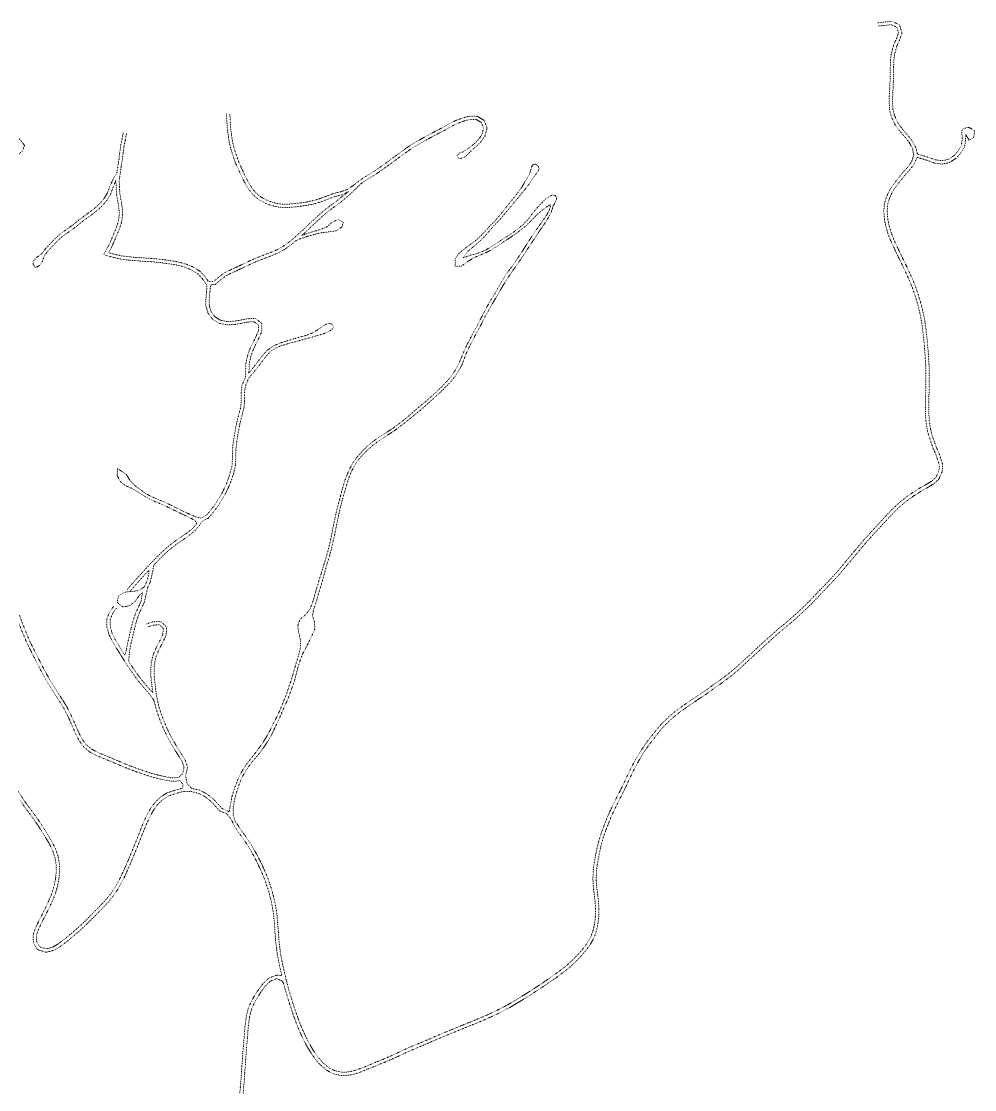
# Model space of a CAD drawing. Extents: x 682410 to 689460, y 7661803 to 7669124.
# Drawn here: x 688603 to 689460, y 7668055 to 7669015 of the extents above; entities that cross this region are included whole.
import ezdxf

# ---------------------------------------------------------------- set-up
doc = ezdxf.new("R2010")
doc.units = 0
doc.header["$MEASUREMENT"] = 0
doc.linetypes.add('DOT', pattern=[0.25, 0, -0.25])
doc.layers.add('02 TOE_Line', color=1, linetype='DOT', lineweight=20)

msp = doc.modelspace()

# ---------------------------------------------------------------- linework, layer by layer
at = {"layer": '02 TOE_Line'}
for points in [[(688802.17, 7668051.65, 4233.29), (688802.77, 7668057.75, 4232.51), (688803.3, 7668063.89, 4231.9), (688803.62, 7668069.94, 4231.24), (688804.11, 7668076.08, 4230.72), (688804.53, 7668082.64, 4230.1), (688805.01, 7668088.91, 4229.32), (688805.53, 7668094.95, 4228.51), (688806.1, 7668101.66, 4227.73), (688806.53, 7668107.68, 4227.09), (688807.1, 7668113.89, 4226.32), (688807.99, 7668120.33, 4225.49), (688809.6, 7668126.94, 4224.46), (688811.94, 7668132.44, 4223.69), (688814.92, 7668137.83, 4223.15), (688818.25, 7668142.94, 4222.67), (688822.22, 7668148.33, 4222.26), (688826.84, 7668152.75, 4221.98), (688832.47, 7668154.9, 4221.69), (688837.32, 7668152.82, 4221.41), (688838.56, 7668150.79, 4221.29), (688840.43, 7668143.92, 4221.14), (688842.17, 7668138.09, 4220.97), (688844.12, 7668131.85, 4220.83), (688846.23, 7668125.42, 4220.67), (688848.52, 7668118.95, 4220.46), (688850.94, 7668112.52, 4220.22), (688853.62, 7668106.16, 4220.01), (688856.55, 7668099.92, 4219.8), (688859.75, 7668093.78, 4219.6), (688863.33, 7668087.94, 4219.45), (688867.17, 7668082.48, 4219.27), (688871.41, 7668077.54, 4219.11), (688877.22, 7668072.56, 4218.94), (688883.61, 7668069.28, 4218.9), (688890.11, 7668067.86, 4218.85), (688897.46, 7668068.01, 4218.63), (688904.25, 7668069.66, 4218.28), (688910.84, 7668072.15, 4217.58), (688916.67, 7668074.41, 4217.03), (688922.97, 7668077.09, 4216.37), (688929.71, 7668079.88, 4215.85), (688935.35, 7668082.25, 4215.33), (688941.07, 7668084.85, 4214.8), (688946.74, 7668087.47, 4214.38), (688952.35, 7668090.09, 4214.17), (688957.93, 7668092.43, 4213.71), (688963.55, 7668094.74, 4213.28), (688970.45, 7668097.68, 4212.82), (688975.94, 7668100.13, 4212.36), (688982.81, 7668103.03, 4211.84), (688989.78, 7668105.81, 4211.22), (688995.32, 7668108.15, 4210.68), (689000.94, 7668110.41, 4210.16), (689006.6, 7668112.71, 4209.81), (689012.23, 7668115, 4209.26), (689018.09, 7668117.44, 4208.62), (689024.06, 7668120.04, 4207.86), (689030.14, 7668122.88, 4207.19), (689036.2, 7668125.96, 4206.51), (689041.81, 7668128.86, 4205.91), (689048.1, 7668132.61, 4205.27), (689054.53, 7668136.51, 4204.56), (689059.91, 7668139.9, 4203.95), (689065.37, 7668143.4, 4203.42), (689070.91, 7668146.98, 4203.02), (689076.23, 7668150.66, 4202.74), (689081.53, 7668154.31, 4202.48), (689086.63, 7668157.98, 4202.19), (689091.72, 7668161.81, 4201.93), (689096.59, 7668165.75, 4201.66), (689101.11, 7668170.05, 4201.38), (689105.42, 7668174.45, 4201.08), (689109.43, 7668179.07, 4200.89), (689113.98, 7668185.04, 4200.68), (689117.59, 7668191.48, 4200.2), (689119.75, 7668197.4, 4199.87), (689121.17, 7668203.89, 4199.67), (689121.94, 7668210.58, 4199.36), (689122.2, 7668217.37, 4199.02), (689121.74, 7668223.95, 4198.8), (689121.05, 7668229.97, 4198.67), (689120.19, 7668236.64, 4198.33), (689119.77, 7668243.15, 4198.05), (689119.82, 7668249.83, 4197.85), (689120.49, 7668256.59, 4197.46), (689121.79, 7668263.49, 4197.05), (689123.2, 7668270.69, 4196.38), (689124.54, 7668276.52, 4195.82), (689126.27, 7668282.31, 4195.26), (689128.31, 7668288.11, 4194.77), (689130.6, 7668294.05, 4194.27), (689132.88, 7668299.95, 4193.7), (689135.6, 7668305.71, 4193.05), (689138.4, 7668311.55, 4192.34), (689141.2, 7668317.23, 4191.69), (689144.01, 7668322.68, 4191.11), (689147.29, 7668329.38, 4190.23), (689150.37, 7668336.07, 4189.34), (689153.01, 7668341.5, 4188.55), (689155.89, 7668347.14, 4187.82), (689158.94, 7668352.54, 4187.03), (689162.73, 7668358.81, 4186.29), (689166.92, 7668364.77, 4185.5), (689170.63, 7668369.54, 4184.68), (689175.12, 7668375.35, 4183.86), (689179.8, 7668380.98, 4183.17), (689185.07, 7668386.24, 4182.27), (689189.67, 7668390.4, 4181.72), (689194.58, 7668394.29, 4181.21), (689199.76, 7668398, 4180.65), (689205.01, 7668401.6, 4180.11), (689210.32, 7668405.2, 4179.41), (689215.78, 7668408.79, 4178.65), (689221.26, 7668412.58, 4177.87), (689226.36, 7668416.39, 4177.2), (689231.58, 7668419.99, 4176.55), (689236.67, 7668423.75, 4175.82), (689241.71, 7668427.62, 4175.21), (689246.63, 7668431.7, 4174.53), (689251.43, 7668436.08, 4173.9), (689256.24, 7668440.54, 4173.27), (689261.04, 7668444.92, 4172.64), (689265.81, 7668449.38, 4172.19), (689270.49, 7668453.73, 4171.81), (689275.28, 7668457.92, 4171.4), (689279.97, 7668462.19, 4170.97), (689284.58, 7668466.31, 4170.59), (689289.3, 7668470.2, 4170.25), (689294.02, 7668474.14, 4169.71), (689298.68, 7668478.15, 4169.14), (689303.41, 7668482.49, 4168.49), (689308.28, 7668487.05, 4167.91), (689313.18, 7668491.81, 4167.23), (689317.91, 7668496.79, 4166.53), (689322.77, 7668501.95, 4165.85), (689327.68, 7668506.97, 4164.99), (689332.32, 7668511.9, 4164.4), (689337.11, 7668516.98, 4163.64), (689341.73, 7668522.34, 4162.58), (689346.06, 7668527.58, 4161.55), (689349.91, 7668532.25, 4160.66), (689354.12, 7668537.19, 4159.83), (689358.25, 7668542.13, 4158.87), (689362.38, 7668547.07, 4157.96), (689366.51, 7668551.6, 4157.04), (689371.53, 7668557.07, 4155.94), (689376.51, 7668562.49, 4154.67), (689381.58, 7668567.98, 4153.29), (689386.65, 7668573.41, 4152), (689390.92, 7668577.59, 4150.92), (689396.37, 7668582.27, 4149.53), (689401.31, 7668586.19, 4148.46), (689406.37, 7668589.63, 4147.54), (689411.43, 7668592.91, 4146.55), (689416.73, 7668595.88, 4145.5), (689422.9, 7668599.48, 4144.45), (689427.75, 7668603.96, 4143.47), (689430.76, 7668610.56, 4142.21), (689431.22, 7668617.1, 4141.5), (689429.43, 7668622.53, 4140.79), (689427.8, 7668627.48, 4140.08), (689425.54, 7668632.47, 4139.37), (689423.78, 7668637.27, 4138.66), (689421.75, 7668643.34, 4137.95), (689420.3, 7668648.54, 4137.24), (689419.22, 7668655.72, 4136.67), (689418.78, 7668662.84, 4136.25), (689418.87, 7668667.42, 4135.95), (689418.84, 7668673.46, 4135.73), (689418.9, 7668679.52, 4135.61), (689418.94, 7668685.61, 4135.44), (689418.99, 7668692.33, 4135.18), (689419.08, 7668699.28, 4134.83), (689418.95, 7668706.35, 4134.49), (689418.5, 7668713.62, 4133.92), (689418.09, 7668719.64, 4133.41), (689417.55, 7668725.74, 4132.76), (689416.95, 7668732.01, 4132.15), (689416.2, 7668738.42, 4131.53), (689415.32, 7668745.07, 4130.79), (689414.08, 7668751.82, 4130), (689412.54, 7668758.5, 4129.38), (689410.72, 7668765.04, 4128.87), (689408.75, 7668771.4, 4128.41), (689406.59, 7668777.58, 4127.9), (689404.09, 7668783.61, 4127.62), (689401.47, 7668789.49, 4127.14), (689398.85, 7668795.17, 4126.55), (689396.02, 7668800.85, 4126.08), (689393.33, 7668806.42, 4125.68), (689390.65, 7668811.99, 4125.22), (689387.52, 7668818.77, 4124.87), (689384.88, 7668825.47, 4124.44), (689382.88, 7668832.35, 4124.13), (689381.82, 7668838.1, 4123.87), (689381.33, 7668844.26, 4123.56), (689381.61, 7668850.48, 4123.52), (689383.24, 7668856.07, 4123.87), (689386.05, 7668862.27, 4124.22), (689389.5, 7668867.41, 4124.39), (689393.18, 7668872.09, 4124.56), (689397.23, 7668877.18, 4124.44), (689401.82, 7668882.26, 4124.19), (689406.01, 7668887.87, 4123.75), (689408.03, 7668893.24, 4123.21), (689417.52, 7668890.44, 4122.2), (689423.52, 7668888.16, 4121.41), (689430.58, 7668887.16, 4120.22), (689437.21, 7668888.52, 4118.82), (689443.41, 7668892.5, 4117.38), (689447.63, 7668897.25, 4116.37), (689450.99, 7668902.96, 4115.44), (689451.8, 7668909.96, 4114.68), (689451.93, 7668913.66, 4114.4), (689454.9, 7668908.74, 4114.6), (689459.11, 7668911, 4114.11), (689459.94, 7668917.01, 4113.89), (689454.67, 7668920.3, 4114.13), (689450.46, 7668919.28, 4114.4), (689448.35, 7668917.21, 4114.4), (689448.79, 7668910.05, 4114.68), (689448.08, 7668903.94, 4115.44), (689445.19, 7668899.02, 4116.37), (689441.44, 7668894.8, 4117.38), (689436.06, 7668891.34, 4118.82), (689430.49, 7668890.21, 4120.22), (689424.27, 7668891.08, 4121.41), (689418.47, 7668893.29, 4122.2), (689408.6, 7668896.08, 4123.21), (689406.96, 7668902.21, 4123.25), (689403.32, 7668908.79, 4123.35), (689399.16, 7668913.9, 4123.51), (689394.69, 7668919.03, 4123.64), (689390.65, 7668924.69, 4123.87), (689387.86, 7668930.87, 4124.48), (689386.39, 7668936.91, 4125.59), (689386.09, 7668943.19, 4126.85), (689386.24, 7668949.22, 4127.85), (689386.63, 7668955.69, 4128.79), (689386.87, 7668961.77, 4129.51), (689386.93, 7668967.84, 4130.3), (689387.1, 7668974.39, 4131.02), (689387.38, 7668981.05, 4131.76), (689388.22, 7668986.95, 4132.45), (689389.88, 7668992.91, 4132.92), (689392.27, 7668998.4, 4133.39), (689394.61, 7669004.95, 4133.57), (689392.46, 7669012.29, 4133.51), (689385.59, 7669015.48, 4133.67), (689378.97, 7669014.9, 4134.45), (689372.96, 7669014.26, 4135.31)], [(688714.92, 7668473.58, 4218.3), (688720.91, 7668475.72, 4218.09), (688728.12, 7668475.99, 4217.72), (688733.57, 7668471, 4217.08), (688732.9, 7668463.47, 4216.75), (688730.03, 7668457.38, 4216.75), (688726.83, 7668451.14, 4216.59), (688724.17, 7668445.04, 4216.27), (688722.56, 7668438.51, 4215.81), (688722.08, 7668431.56, 4215.24), (688722.41, 7668425.5, 4214.74), (688723.11, 7668419.15, 4214.06), (688723.9, 7668412.51, 4213.39), (688724.98, 7668405.68, 4212.67), (688726.76, 7668398.54, 4211.9), (688728.74, 7668392.5, 4211.24), (688731.16, 7668386.13, 4210.61), (688733.83, 7668379.75, 4210.12), (688736.82, 7668373.61, 4209.7), (688740.08, 7668367.65, 4209.3), (688743.4, 7668362.04, 4208.99), (688746.62, 7668356.92, 4208.8), (688750, 7668351.61, 4208.64), (688752.22, 7668344.97, 4208.51), (688750.58, 7668337.63, 4208.29), (688751.64, 7668330.56, 4208.06), (688755.65, 7668326.07, 4208.24), (688762.89, 7668324.41, 4208.47), (688769.28, 7668321.24, 4208.76), (688774.75, 7668316.98, 4208.93), (688779.12, 7668312.38, 4209.18), (688783.15, 7668307.93, 4209.49), (688789.86, 7668304.8, 4209.92), (688790.79, 7668311.96, 4209.63), (688792.25, 7668318.68, 4209.29), (688794.36, 7668325.76, 4208.76), (688796.48, 7668331.49, 4208.34), (688798.94, 7668337.21, 4207.92), (688801.92, 7668342.69, 4207.38), (688805.4, 7668347.8, 4206.93), (688809.18, 7668352.76, 4206.3), (688813.16, 7668357.72, 4205.58), (688817, 7668362.83, 4204.93), (688820.67, 7668368.16, 4204.06), (688823.9, 7668373.47, 4203.29), (688826.91, 7668378.98, 4202.33), (688829.68, 7668384.81, 4201.21), (688832.6, 7668390.46, 4200.46), (688835.2, 7668395.87, 4199.67), (688838, 7668402.74, 4198.73), (688840.39, 7668408.63, 4197.83), (688842.51, 7668414.63, 4196.98), (688844.84, 7668421.48, 4196.08), (688846.92, 7668428.02, 4195.49), (688848.75, 7668434.26, 4195.05), (688850.46, 7668440.27, 4194.39), (688852.24, 7668446.03, 4193.63), (688853.65, 7668452.47, 4193.2), (688853.75, 7668459.47, 4192.98), (688852.23, 7668465.66, 4192.71), (688851.31, 7668472.09, 4192.57), (688853.42, 7668478.04, 4192.51), (688858.28, 7668481.97, 4192.43), (688862.24, 7668486.92, 4192.19), (688864.5, 7668492.74, 4192.14), (688866.32, 7668498.72, 4191.98), (688868.14, 7668505.32, 4191.73), (688870.13, 7668511.99, 4191.38), (688872.33, 7668518.82, 4190.78), (688874.08, 7668524.62, 4190.28), (688875.96, 7668530.64, 4189.57), (688877.79, 7668536.98, 4189), (688879.5, 7668543.37, 4188.65), (688881.02, 7668550.05, 4188.69), (688882.44, 7668556.88, 4189.05), (688883.63, 7668563.28, 4189.35), (688884.82, 7668569.25, 4189.55), (688886.5, 7668576.39, 4189.5), (688888.35, 7668583.36, 4189.44), (688889.9, 7668589.33, 4189.31), (688891.56, 7668595.52, 4189.05), (688893.37, 7668601.77, 4188.85), (688895.65, 7668607.83, 4188.68), (688898.2, 7668613.62, 4188.41), (688901.21, 7668618.99, 4188.2), (688904.73, 7668623.88, 4187.95), (688909.74, 7668629.4, 4187.4), (688914.1, 7668633.75, 4186.87), (688919.03, 7668637.82, 4186.19), (688924.25, 7668641.49, 4185.34), (688930.42, 7668645.43, 4184.32), (688936.7, 7668649.59, 4183.24), (688942.06, 7668653.52, 4182.14), (688947.26, 7668657.54, 4181.4), (688952.19, 7668661.67, 4180.95), (688956.85, 7668665.76, 4180.38), (688961.62, 7668669.94, 4179.85), (688966.58, 7668673.91, 4179.23), (688971.44, 7668678.17, 4178.89), (688976.1, 7668682.48, 4178.64), (688980.6, 7668686.84, 4178.33), (688984.87, 7668691.28, 4178.1), (688988.97, 7668695.9, 4178.03), (688992.48, 7668701.14, 4178.11), (688995.62, 7668706.93, 4178.4), (688998.4, 7668713.01, 4178.73), (689000.87, 7668719.19, 4179.05), (689003.66, 7668725.06, 4179.47), (689006.46, 7668730.48, 4179.82), (689009.76, 7668736.56, 4180.2), (689013.07, 7668742.54, 4180.64), (689015.88, 7668748.1, 4181.2), (689018.89, 7668753.94, 4181.93), (689021.65, 7668759.27, 4182.39), (689025.07, 7668765.21, 4183.12), (689028.38, 7668770.36, 4183.68), (689031.39, 7668775.84, 4184.19), (689034.66, 7668781.52, 4184.89), (689038.09, 7668787.07, 4185.83), (689041.65, 7668792.04, 4186.83), (689045.5, 7668797.23, 4187.64), (689049.19, 7668802.74, 4188.45), (689052.89, 7668808.13, 4189.26), (689056.16, 7668813.48, 4189.78), (689059.53, 7668818.61, 4190.53), (689062.96, 7668823.91, 4191.23), (689066.9, 7668829.53, 4192.07), (689070.7, 7668834.93, 4192.66), (689074.45, 7668840.1, 4192.91), (689077.54, 7668845.8, 4193.29), (689078.9, 7668850.79, 4193.76), (689076.88, 7668849.96, 4194.13), (689070.99, 7668845.63, 4195.29), (689066.25, 7668841.34, 4196.28), (689061.74, 7668836.93, 4196.75), (689057.58, 7668832.57, 4197.3), (689052.51, 7668828.53, 4197.92), (689047.44, 7668824.67, 4198.53), (689042.49, 7668821.19, 4199.37), (689036.84, 7668817.56, 4200.25), (689031.58, 7668813.97, 4201.01), (689026.44, 7668810.66, 4201.95), (689020.63, 7668807.56, 4202.89), (689014.84, 7668805.19, 4203.94), (689009.18, 7668802.78, 4204.8), (689003.9, 7668799.38, 4205.29), (688998.72, 7668795.55, 4205.43), (688992.7, 7668795.35, 4205.58), (688992.88, 7668802.05, 4205.99), (688996.46, 7668807.19, 4206.43), (689001.46, 7668811.06, 4206.83), (689006.44, 7668814.88, 4207.74), (689011.53, 7668818.52, 4208.53), (689016.37, 7668823.15, 4209.29), (689020.49, 7668827.52, 4209.95), (689024.79, 7668832.16, 4210.44), (689029.15, 7668836.67, 4210.82), (689033.05, 7668841.26, 4210.93), (689036.94, 7668846.11, 4211.23), (689040.88, 7668851, 4211.31), (689044.93, 7668856.12, 4211.07), (689049.16, 7668861.42, 4211.04), (689052.91, 7668866.52, 4211.19), (689055.92, 7668871.77, 4211.25), (689059.15, 7668877.07, 4211.64), (689060.47, 7668880.4, 4211.72), (689061.64, 7668884.79, 4211.78), (689062.8, 7668886.68, 4211), (689065.25, 7668887.14, 4211.37), (689067.54, 7668885.19, 4211.04), (689068.43, 7668883.01, 4211.55), (689067.21, 7668880.54, 4211.41), (689065.62, 7668878.31, 4211.47), (689063.29, 7668875.41, 4211.39), (689059.76, 7668869.84, 4211.22), (689055.88, 7668864.75, 4211.01), (689051.93, 7668859.91, 4210.89), (689047.8, 7668854.96, 4210.93), (689043.77, 7668850.02, 4211.15), (689039.48, 7668844.99, 4211.18), (689035.28, 7668839.95, 4210.85), (689031.25, 7668835.34, 4210.67), (689026.99, 7668831.01, 4210.44), (689022.78, 7668826.15, 4209.94), (689018.78, 7668821.62, 4209.3), (689014.07, 7668816.99, 4208.48), (689009.17, 7668812.79, 4207.7), (689004.25, 7668808.85, 4206.8), (689000.22, 7668802.92, 4205.8), (689006.08, 7668805.11, 4205.25), (689011.99, 7668806.59, 4204.51), (689017.72, 7668808.68, 4203.34), (689023.17, 7668811.53, 4202.4), (689028.81, 7668815.08, 4201.46), (689033.97, 7668818.51, 4200.64), (689039.4, 7668822.08, 4199.88), (689044.87, 7668825.65, 4198.9), (689049.88, 7668829.3, 4198.15), (689054.61, 7668833.46, 4197.57), (689059.1, 7668838.31, 4197.02), (689063.08, 7668843.64, 4196.58), (689067.01, 7668848.39, 4196.02), (689071.19, 7668852.78, 4195.19), (689074.64, 7668856.13, 4194.64), (689078.95, 7668858.68, 4194.29), (689081.23, 7668859.47, 4194), (689082.95, 7668858.83, 4193.91), (689084.15, 7668856.44, 4193.88), (689083.43, 7668854.13, 4193.91), (689080.93, 7668849.46, 4193.53), (689079.24, 7668843.67, 4193.12), (689075.93, 7668837.74, 4192.81), (689072.58, 7668832.59, 4192.48), (689068.91, 7668827.33, 4191.96), (689065.04, 7668821.58, 4191.15), (689061.48, 7668816.14, 4190.35), (689057.63, 7668810.33, 4189.53), (689054.18, 7668804.99, 4188.92), (689050.21, 7668799.29, 4188.1), (689046.4, 7668793.74, 4187.26), (689042.8, 7668788.63, 4186.39), (689039.16, 7668783.25, 4185.41), (689035.88, 7668777.93, 4184.54), (689032.7, 7668772.39, 4183.94), (689029.39, 7668766.85, 4183.38), (689026.11, 7668761.24, 4182.76), (689023.06, 7668756, 4182.16), (689019.95, 7668750.34, 4181.58), (689017.15, 7668744.71, 4180.82), (689014.19, 7668739.21, 4180.39), (689011.12, 7668733.58, 4180.06), (689008.08, 7668727.81, 4179.69), (689004.94, 7668721.55, 4179.29), (689002.08, 7668715.18, 4178.95), (688999.67, 7668708.46, 4178.43), (688996.78, 7668702.5, 4178.14), (688992.95, 7668696.53, 4177.97), (688988.3, 7668690.85, 4178.12), (688984.01, 7668686.44, 4178.24), (688979.57, 7668682.16, 4178.53), (688974.3, 7668677.29, 4178.82), (688968.93, 7668672.41, 4179.15), (688963.47, 7668667.48, 4179.82), (688957.78, 7668662.78, 4180.49), (688952.09, 7668658.24, 4181.17), (688946.43, 7668653.64, 4181.66), (688940.86, 7668649.4, 4182.7), (688935.48, 7668645.77, 4183.63), (688929.56, 7668641.92, 4184.65), (688924.26, 7668638.44, 4185.55), (688918.96, 7668634.42, 4186.35), (688914.34, 7668630.41, 4187.01), (688909.64, 7668625.84, 4187.58), (688905.55, 7668620.99, 4188.04), (688901.86, 7668615.31, 4188.3), (688898.96, 7668609.54, 4188.56), (688896.82, 7668603.68, 4188.73), (688894.74, 7668597.11, 4188.92), (688893.02, 7668591.14, 4189.11), (688891.32, 7668584.93, 4189.27), (688889.74, 7668579.05, 4189.35), (688888.18, 7668572.16, 4189.5), (688886.73, 7668565.13, 4189.45), (688885.56, 7668559.19, 4189.09), (688884.28, 7668553.15, 4188.83), (688882.91, 7668546.8, 4188.49), (688881.26, 7668539.91, 4188.66), (688879.32, 7668532.92, 4189.2), (688877.19, 7668526.17, 4189.93), (688875.32, 7668519.46, 4190.63), (688873.58, 7668512.73, 4191.26), (688871.6, 7668506.11, 4191.61), (688869.75, 7668500.07, 4191.86), (688867.99, 7668493.65, 4192.11), (688865.93, 7668487.54, 4192.16), (688864.52, 7668481.5, 4192.24), (688866.38, 7668475.52, 4192.14), (688866.73, 7668469.29, 4192.26), (688864.14, 7668463.5, 4192.46), (688861.26, 7668457.67, 4192.72), (688858.31, 7668451.73, 4192.99), (688855.49, 7668446.37, 4193.41), (688853.36, 7668440.52, 4194.11), (688851.4, 7668434.3, 4194.87), (688849.7, 7668427.78, 4195.27), (688848.12, 7668421.77, 4195.82), (688845.9, 7668415.66, 4196.61), (688843.64, 7668409.44, 4197.43), (688841.35, 7668403.69, 4198.38), (688838.78, 7668398.25, 4199.21), (688836.16, 7668392.05, 4200.03), (688833.66, 7668386.45, 4200.73), (688831.06, 7668380.94, 4201.64), (688828.3, 7668375.14, 4202.63), (688825.28, 7668369.68, 4203.47), (688821.8, 7668364.34, 4204.38), (688818.38, 7668359.34, 4205.06), (688814.16, 7668354.27, 4205.77), (688810, 7668349.53, 4206.51), (688806.38, 7668344.44, 4207.07), (688802.92, 7668338.95, 4207.54), (688800.05, 7668333.28, 4208.12), (688797.88, 7668327.38, 4208.52), (688796.05, 7668321.5, 4209.04), (688794.48, 7668315.42, 4209.41), (688793.28, 7668308.8, 4209.82), (688793.15, 7668302.74, 4210.01), (688795.07, 7668296.19, 4210.25), (688796.77, 7668293.94, 4210.39), (688800.43, 7668288.35, 4210.8), (688804.04, 7668283.47, 4211.19), (688807.66, 7668278.14, 4211.64), (688811.13, 7668272.47, 4212.15), (688814.47, 7668266.54, 4212.7), (688817.67, 7668260.37, 4213.26), (688820.74, 7668253.88, 4213.82), (688823.63, 7668247.12, 4214.45), (688826.2, 7668240.07, 4215.08), (688828.06, 7668234.26, 4215.66), (688829.67, 7668228.31, 4216.23), (688831.01, 7668222.24, 4216.83), (688832.08, 7668216.09, 4217.42), (688832.89, 7668209.77, 4218.02), (688833.42, 7668203.38, 4218.56), (688833.87, 7668196.94, 4219.14), (688834.28, 7668190.67, 4219.63), (688835.08, 7668183.39, 4220.15), (688835.95, 7668176.98, 4220.62), (688837.13, 7668170.5, 4221.1), (688838.58, 7668164.07, 4221.36), (688839.92, 7668158.06, 4221.39), (688841.47, 7668151.53, 4221.29), (688843.31, 7668144.75, 4221.14), (688845.04, 7668138.97, 4220.97), (688846.97, 7668132.76, 4220.83), (688849.07, 7668126.39, 4220.67), (688851.33, 7668119.98, 4220.46), (688853.73, 7668113.63, 4220.22), (688856.36, 7668107.38, 4220.01), (688859.23, 7668101.25, 4219.8), (688862.36, 7668095.26, 4219.6), (688865.84, 7668089.58, 4219.45), (688869.54, 7668084.33, 4219.27), (688873.54, 7668079.67, 4219.11), (688878.9, 7668075.07, 4218.94), (688884.63, 7668072.13, 4218.9), (688890.4, 7668070.86, 4218.85), (688897.07, 7668071, 4218.63), (688903.36, 7668072.53, 4218.28), (688909.77, 7668074.95, 4217.58), (688915.54, 7668077.18, 4217.03), (688921.81, 7668079.85, 4216.37), (688928.56, 7668082.65, 4215.85), (688934.15, 7668085, 4215.33), (688939.82, 7668087.58, 4214.8), (688945.48, 7668090.19, 4214.38), (688951.14, 7668092.83, 4214.17), (688956.78, 7668095.2, 4213.71), (688962.39, 7668097.51, 4213.28), (688969.25, 7668100.43, 4212.82), (688974.75, 7668102.88, 4212.36), (688981.67, 7668105.8, 4211.84), (688988.64, 7668108.59, 4211.22), (688994.18, 7668110.93, 4210.68), (688999.82, 7668113.19, 4210.16), (689005.47, 7668115.48, 4209.81), (689011.09, 7668117.77, 4209.26), (689016.91, 7668120.2, 4208.62), (689022.82, 7668122.77, 4207.86), (689028.83, 7668125.57, 4207.19), (689034.83, 7668128.63, 4206.51), (689040.36, 7668131.48, 4205.91), (689046.56, 7668135.18, 4205.27), (689052.95, 7668139.06, 4204.56), (689058.3, 7668142.43, 4203.95), (689063.75, 7668145.93, 4203.42), (689069.24, 7668149.48, 4203.02), (689074.53, 7668153.13, 4202.74), (689079.8, 7668156.77, 4202.48), (689084.86, 7668160.4, 4202.19), (689089.87, 7668164.17, 4201.93), (689094.61, 7668168.01, 4201.66), (689099, 7668172.19, 4201.38), (689103.22, 7668176.49, 4201.08), (689107.1, 7668180.96, 4200.89), (689111.46, 7668186.69, 4200.68), (689114.85, 7668192.74, 4200.2), (689116.87, 7668198.24, 4199.87), (689118.21, 7668204.39, 4199.67), (689118.95, 7668210.81, 4199.36), (689119.19, 7668217.32, 4199.02), (689118.75, 7668223.67, 4198.8), (689118.07, 7668229.61, 4198.67), (689117.21, 7668236.35, 4198.33), (689116.77, 7668243.07, 4198.05), (689116.82, 7668249.99, 4197.85), (689117.52, 7668257.02, 4197.46), (689118.85, 7668264.06, 4197.05), (689120.27, 7668271.31, 4196.38), (689121.64, 7668277.29, 4195.82), (689123.42, 7668283.24, 4195.26), (689125.5, 7668289.15, 4194.77), (689127.8, 7668295.13, 4194.27), (689130.12, 7668301.13, 4193.7), (689132.89, 7668307, 4193.05), (689135.7, 7668312.86, 4192.34), (689138.52, 7668318.58, 4191.69), (689141.33, 7668324.03, 4191.11), (689144.58, 7668330.66, 4190.23), (689147.66, 7668337.35, 4189.34), (689150.33, 7668342.83, 4188.55), (689153.25, 7668348.56, 4187.82), (689156.35, 7668354.06, 4187.03), (689160.22, 7668360.46, 4186.29), (689164.5, 7668366.55, 4185.5), (689168.26, 7668371.38, 4184.68), (689172.78, 7668377.22, 4183.86), (689177.59, 7668383.01, 4183.17), (689183, 7668388.42, 4182.27), (689187.72, 7668392.69, 4181.72), (689192.77, 7668396.69, 4181.21), (689198.04, 7668400.45, 4180.65), (689203.32, 7668404.08, 4180.11), (689208.65, 7668407.7, 4179.41), (689214.11, 7668411.27, 4178.65), (689219.51, 7668415.01, 4177.87), (689224.61, 7668418.83, 4177.2), (689229.84, 7668422.44, 4176.55), (689234.87, 7668426.15, 4175.82), (689239.84, 7668429.96, 4175.21), (689244.66, 7668433.97, 4174.53), (689249.4, 7668438.28, 4173.9), (689254.21, 7668442.74, 4173.27), (689259, 7668447.12, 4172.64), (689263.77, 7668451.58, 4172.19), (689268.49, 7668455.96, 4171.81), (689273.29, 7668460.15, 4171.4), (689277.96, 7668464.41, 4170.97), (689282.63, 7668468.58, 4170.59), (689287.38, 7668472.51, 4170.25), (689292.08, 7668476.43, 4169.71), (689296.69, 7668480.39, 4169.14), (689301.37, 7668484.69, 4168.49), (689306.21, 7668489.22, 4167.91), (689311.04, 7668493.92, 4167.23), (689315.73, 7668498.85, 4166.53), (689320.61, 7668504.02, 4165.85), (689325.51, 7668509.05, 4164.99), (689330.13, 7668513.96, 4164.4), (689334.88, 7668518.99, 4163.64), (689339.44, 7668524.28, 4162.58), (689343.74, 7668529.49, 4161.55), (689347.61, 7668534.17, 4160.66), (689351.82, 7668539.13, 4159.83), (689355.95, 7668544.06, 4158.87), (689360.12, 7668549.04, 4157.96), (689364.3, 7668553.62, 4157.04), (689369.32, 7668559.1, 4155.94), (689374.31, 7668564.52, 4154.67), (689379.38, 7668570.02, 4153.29), (689384.51, 7668575.51, 4152), (689388.89, 7668579.8, 4150.92), (689394.46, 7668584.58, 4149.53), (689399.53, 7668588.61, 4148.46), (689404.72, 7668592.13, 4147.54), (689409.88, 7668595.48, 4146.55), (689415.24, 7668598.48, 4145.5), (689421.1, 7668601.91, 4144.45), (689425.27, 7668605.75, 4143.47), (689427.8, 7668611.31, 4142.21), (689428.18, 7668616.72, 4141.5), (689426.58, 7668621.59, 4140.79), (689425, 7668626.39, 4140.08), (689422.76, 7668631.33, 4139.37), (689420.94, 7668636.28, 4138.66), (689418.89, 7668642.46, 4137.95), (689417.36, 7668647.91, 4137.24), (689416.23, 7668655.41, 4136.67), (689415.78, 7668662.77, 4136.25), (689415.87, 7668667.44, 4135.95), (689415.84, 7668673.46, 4135.73), (689415.9, 7668679.54, 4135.61), (689415.94, 7668685.63, 4135.44), (689415.99, 7668692.37, 4135.18), (689416.08, 7668699.27, 4134.83), (689415.95, 7668706.23, 4134.49), (689415.5, 7668713.43, 4133.92), (689415.1, 7668719.4, 4133.41), (689414.56, 7668725.47, 4132.76), (689413.96, 7668731.69, 4132.15), (689413.23, 7668738.05, 4131.53), (689412.36, 7668744.6, 4130.79), (689411.14, 7668751.21, 4130), (689409.63, 7668757.76, 4129.38), (689407.85, 7668764.2, 4128.87), (689405.9, 7668770.46, 4128.41), (689403.79, 7668776.5, 4127.9), (689401.33, 7668782.42, 4127.62), (689398.74, 7668788.25, 4127.14), (689396.14, 7668793.87, 4126.55), (689393.32, 7668799.53, 4126.08), (689390.63, 7668805.12, 4125.68), (689387.94, 7668810.71, 4125.22), (689384.76, 7668817.59, 4124.87), (689382.03, 7668824.5, 4124.44), (689379.96, 7668831.66, 4124.13), (689378.84, 7668837.71, 4123.87), (689378.33, 7668844.2, 4123.56), (689378.62, 7668850.97, 4123.52), (689380.43, 7668857.11, 4123.87), (689383.42, 7668863.73, 4124.22), (689387.07, 7668869.17, 4124.39), (689390.82, 7668873.95, 4124.56), (689394.94, 7668879.13, 4124.44), (689399.5, 7668884.17, 4124.19), (689403.29, 7668889.24, 4123.75), (689405.12, 7668895.27, 4123.21), (689404.09, 7668901.2, 4123.25), (689400.82, 7668907.1, 4123.35), (689396.87, 7668911.97, 4123.51), (689392.34, 7668917.16, 4123.64), (689388.04, 7668923.19, 4123.87), (689385.01, 7668929.89, 4124.48), (689383.41, 7668936.48, 4125.59), (689383.09, 7668943.15, 4126.85), (689383.25, 7668949.35, 4127.85), (689383.63, 7668955.84, 4128.79), (689383.87, 7668961.84, 4129.51), (689383.93, 7668967.89, 4130.3), (689384.1, 7668974.49, 4131.02), (689384.39, 7668981.33, 4131.76), (689385.28, 7668987.56, 4132.45), (689387.04, 7668993.92, 4132.92), (689389.48, 7668999.5, 4133.39), (689391.45, 7669005.04, 4133.57), (689389.97, 7669010.14, 4133.51), (689385.05, 7669012.42, 4133.67), (689379.26, 7669011.91, 4134.45), (689373.28, 7669011.28, 4135.31)], [(688790.28, 7668932.35, 4273.28), (688790.6, 7668926.17, 4273.1), (688790.98, 7668920.21, 4272.95), (688791.66, 7668914.09, 4272.84), (688792.67, 7668907.63, 4272.6), (688794.11, 7668901.32, 4272.16), (688795.97, 7668895.7, 4271.73), (688798.02, 7668889.71, 4271.4), (688800.58, 7668883.87, 4270.99), (688803.18, 7668878.29, 4270.43), (688806.05, 7668872.5, 4269.82), (688809.25, 7668866.92, 4269.06), (688813.14, 7668861.87, 4268.54), (688817.93, 7668857.76, 4268.07), (688823.67, 7668854.63, 4267.52), (688829.16, 7668852.61, 4266.82), (688834.96, 7668851.36, 4266.05), (688840.87, 7668851.03, 4265.53), (688847.37, 7668851.54, 4264.97), (688853.46, 7668852.26, 4264.53), (688859.55, 7668853.14, 4263.95), (688865.64, 7668854.42, 4263.43), (688871.82, 7668856.35, 4262.95), (688877.83, 7668858.58, 4262.3), (688883.74, 7668860.8, 4261.58), (688890.34, 7668862.41, 4260.68), (688896.3, 7668864.6, 4259.99), (688901.35, 7668868.04, 4259.63), (688906.17, 7668871.81, 4259.14), (688912.09, 7668875.89, 4258.34), (688917.67, 7668879.2, 4257.66), (688923, 7668882.71, 4257.03), (688928.37, 7668886.55, 4256.71), (688933.31, 7668890.09, 4256.58), (688938.77, 7668894.16, 4256.61), (688944.04, 7668897.97, 4256.46), (688948.96, 7668901.56, 4256.41), (688954.17, 7668905.04, 4256.26), (688959.95, 7668908.37, 4255.72), (688965.8, 7668911.66, 4255.54), (688971.63, 7668914.82, 4254.92), (688977.31, 7668917.87, 4254.75), (688982.65, 7668920.58, 4254.46), (688987.97, 7668923.69, 4254.08), (688993.54, 7668926.42, 4253.72), (688999.33, 7668928.56, 4253.25), (689005.46, 7668930.23, 4252.85), (689012.47, 7668930.38, 4252.16), (689018.89, 7668926.53, 4251.44), (689021.56, 7668919.48, 4251.02), (689019.73, 7668912.5, 4250.74), (689016.06, 7668907.25, 4250.42), (689011.73, 7668902.85, 4250.62), (689008.11, 7668899.93, 4250.68), (689006.14, 7668897.98, 4250.69), (689004, 7668895.67, 4250.74), (689001.42, 7668893.53, 4250.69), (688997.84, 7668892.21, 4250.46), (688995.68, 7668892.72, 4249.99), (688994.6, 7668895.01, 4250.53), (688996.9, 7668897.12, 4250.62), (688999.8, 7668898.12, 4250.62), (689002.19, 7668899.54, 4250.72), (689004.95, 7668901.44, 4250.79), (689009.67, 7668905.02, 4250.62), (689013.74, 7668909.18, 4250.42), (689016.96, 7668913.78, 4250.74), (689018.41, 7668919.32, 4251.02), (689016.45, 7668924.49, 4251.44), (689011.67, 7668927.36, 4252.16), (689005.89, 7668927.24, 4252.85), (689000.24, 7668925.7, 4253.25), (688994.72, 7668923.66, 4253.72), (688989.39, 7668921.04, 4254.08), (688984.09, 7668917.95, 4254.46), (688978.69, 7668915.21, 4254.75), (688973.05, 7668912.18, 4254.92), (688967.25, 7668909.03, 4255.54), (688961.43, 7668905.76, 4255.72), (688955.76, 7668902.49, 4256.26), (688950.68, 7668899.1, 4256.41), (688945.8, 7668895.55, 4256.46), (688940.54, 7668891.74, 4256.61), (688935.08, 7668887.67, 4256.58), (688930.12, 7668884.11, 4256.71), (688924.7, 7668880.24, 4257.03), (688919.26, 7668876.65, 4257.66), (688913.71, 7668873.36, 4258.34), (688907.95, 7668869.39, 4259.14), (688902.68, 7668864.2, 4259.73), (688898.06, 7668859.79, 4260.07), (688892.99, 7668855.49, 4260.3), (688888.21, 7668851.6, 4260.16), (688883.22, 7668848, 4259.84), (688878.02, 7668844.04, 4259.67), (688873.34, 7668840.1, 4259.43), (688868.95, 7668836.07, 4259.19), (688864.17, 7668831.63, 4258.79), (688859.4, 7668827.06, 4258.05), (688854.62, 7668822.65, 4257.71), (688859.73, 7668824.84, 4257.02), (688865.69, 7668826.59, 4256.44), (688871.75, 7668828.45, 4255.78), (688877.57, 7668830.69, 4255.27), (688882.18, 7668834.93, 4254.96), (688887.97, 7668837.37, 4254.64), (688892.2, 7668834.82, 4255.31), (688891.15, 7668830.74, 4254.37), (688885.79, 7668827.16, 4254.53), (688879.2, 7668826.18, 4254.97), (688872.61, 7668825.45, 4255.66), (688866.35, 7668823.97, 4256.3), (688860.1, 7668822.18, 4257.03), (688854.36, 7668820.37, 4257.48), (688850.05, 7668818.6, 4257.32), (688845.07, 7668814.49, 4256.84), (688839.58, 7668810.51, 4256.29), (688833.79, 7668807.37, 4255.8), (688827.45, 7668804.67, 4255.48), (688821.19, 7668802.31, 4255), (688815.16, 7668799.93, 4254.34), (688809.41, 7668797.48, 4253.85), (688803.89, 7668794.82, 4253.24), (688798.35, 7668792.2, 4252.59), (688792.67, 7668789.64, 4251.99), (688787.03, 7668786.89, 4251.18), (688782.34, 7668783.34, 4250.53), (688777.17, 7668778.9, 4249.78), (688773.22, 7668778.72, 4249.8), (688773.22, 7668778.72, 4249.82), (688772.37, 7668772.65, 4248.9), (688771.72, 7668766.12, 4248.2), (688771.72, 7668760.05, 4247.23), (688773.38, 7668754.54, 4246.25), (688776.89, 7668749.89, 4245.12), (688781.84, 7668746.84, 4243.95), (688787.85, 7668745.65, 4243.11), (688794.05, 7668745.92, 4242.35), (688799.87, 7668746.93, 4241.53), (688806.08, 7668748.15, 4240.53), (688813.02, 7668748.41, 4239.59), (688819.01, 7668744.09, 4238.77), (688819.13, 7668736.99, 4237.86), (688816.35, 7668730.58, 4236.92), (688813.51, 7668724.86, 4236.21), (688810.91, 7668719.43, 4235.66), (688808.97, 7668713.77, 4235.22), (688807.76, 7668707.59, 4234.8), (688807.49, 7668701.72, 4234.51), (688807.09, 7668698.84, 4234.32), (688811.35, 7668704.24, 4233.97), (688815.28, 7668709.33, 4233.38), (688819.4, 7668714.72, 4232.58), (688824, 7668719.89, 4232.15), (688829.48, 7668723.77, 4231.7), (688835.5, 7668726.28, 4231.2), (688841.23, 7668728.14, 4230.58), (688847.75, 7668730.07, 4230.04), (688853.76, 7668731.81, 4229.22), (688859.55, 7668733.42, 4228.54), (688865.68, 7668735.86, 4227.73), (688870.92, 7668739.41, 4227.21), (688876.34, 7668742.96, 4226.93), (688880.66, 7668744.22, 4226.84), (688882.67, 7668742.51, 4226.78), (688883.71, 7668740.22, 4226.77), (688880.96, 7668737.64, 4226.75), (688875, 7668734.8, 4226.98), (688869.18, 7668733.03, 4227.44), (688863.23, 7668731.36, 4228.11), (688856.83, 7668729.67, 4228.88), (688850.58, 7668727.88, 4229.66), (688844.06, 7668726.12, 4230.28), (688838.07, 7668724.43, 4230.81), (688832.26, 7668722.24, 4231.5), (688826.59, 7668718.7, 4232.08), (688822.13, 7668713.52, 4232.52), (688818.16, 7668708.26, 4233.11), (688814.46, 7668703.4, 4233.8), (688811.12, 7668699.16, 4234.14), (688807.26, 7668694.81, 4234.25), (688806.51, 7668693.15, 4234.23), (688804.1, 7668687.29, 4234.11), (688803.37, 7668680.75, 4234.44), (688803.51, 7668674.67, 4235.33), (688803.07, 7668668.28, 4236.09), (688801.32, 7668661.76, 4236.75), (688799.68, 7668655.27, 4237.79), (688798.43, 7668649.16, 4238.04), (688797.32, 7668642.83, 4238.36), (688796.3, 7668636.75, 4238.62), (688795.76, 7668630.6, 4238.66), (688795.65, 7668623.87, 4238.41), (688795.34, 7668616.75, 4238.09), (688793.86, 7668609.86, 4237.85), (688791.8, 7668603.37, 4236.8), (688789.09, 7668596.63, 4235.55), (688786.3, 7668590.83, 4234.67), (688782.95, 7668584.99, 4233.96), (688779.35, 7668579.39, 4233.09), (688775.17, 7668573.84, 4232.47), (688770.95, 7668569.04, 4232.3), (688764.91, 7668565.7, 4232.48), (688763.07, 7668562.48, 4232.32), (688758.8, 7668557.45, 4231.38), (688753.69, 7668553.32, 4230.53), (688748.52, 7668549.72, 4229.67), (688742.69, 7668545.75, 4228.77), (688737.57, 7668541.74, 4228.27), (688732.22, 7668537.11, 4227.83), (688726.99, 7668531.99, 4227.35), (688722.07, 7668526.9, 4227.14), (688720.38, 7668518.6, 4225.55), (688718.85, 7668511.88, 4224.75), (688716.29, 7668506.16, 4223.95), (688713.41, 7668493.4, 4222.31), (688710.76, 7668487.66, 4221.47), (688708.13, 7668481.77, 4220.53), (688706.24, 7668476.05, 4219.73), (688704.49, 7668469.3, 4219.03), (688703.13, 7668463.49, 4218.47), (688701.53, 7668456.75, 4217.77), (688700.2, 7668449.99, 4216.9), (688699.54, 7668443.19, 4216.3), (688699.37, 7668440.07, 4215.82), (688701.21, 7668437.13, 4215.53), (688704.76, 7668431.9, 4215.24), (688708.36, 7668426.95, 4214.81), (688712.6, 7668421.53, 4214.39), (688716.58, 7668416.85, 4213.89), (688720.93, 7668412.1, 4213.39), (688720.13, 7668418.81, 4214.06), (688719.42, 7668425.25, 4214.74), (688719.07, 7668431.58, 4215.24), (688719.59, 7668438.97, 4215.81), (688721.31, 7668446, 4216.27), (688724.12, 7668452.43, 4216.59), (688727.34, 7668458.71, 4216.75), (688729.96, 7668464.26, 4216.75), (688730.45, 7668469.79, 4217.08), (688727, 7668472.95, 4217.72), (688721.48, 7668472.74, 4218.09), (688715.93, 7668470.75, 4218.3)], [(688787.28, 7668932.2, 4273.28), (688787.6, 7668925.99, 4273.1), (688787.99, 7668919.94, 4272.95), (688788.69, 7668913.69, 4272.84), (688789.72, 7668907.07, 4272.6), (688791.22, 7668900.51, 4272.16), (688793.13, 7668894.74, 4271.73), (688795.22, 7668888.62, 4271.4), (688797.85, 7668882.63, 4270.99), (688800.47, 7668876.99, 4270.43), (688803.41, 7668871.08, 4269.82), (688806.74, 7668865.26, 4269.06), (688810.95, 7668859.79, 4268.54), (688816.22, 7668855.28, 4268.07), (688822.43, 7668851.89, 4267.52), (688828.32, 7668849.72, 4266.82), (688834.55, 7668848.38, 4266.05), (688840.9, 7668848.02, 4265.53), (688847.66, 7668848.55, 4264.97), (688853.85, 7668849.28, 4264.53), (688860.08, 7668850.18, 4263.95), (688866.4, 7668851.51, 4263.43), (688872.79, 7668853.51, 4262.95), (688878.88, 7668855.77, 4262.3), (688884.63, 7668857.93, 4261.58), (688891.22, 7668859.54, 4260.68), (688896.94, 7668862.42, 4259.99)], [(688600.99, 7668909.75, 4181.12), (688603.52, 7668907, 4181.11), (688605.73, 7668903.79, 4181.1), (688604.84, 7668901.68, 4181.08), (688603.8, 7668898.88, 4181.03), (688600.66, 7668896.17, 4180.96)], [(688698.1, 7668504.84, 4224.14), (688702.28, 7668509.72, 4224.95), (688706.67, 7668514.64, 4225.72), (688710.98, 7668519.38, 4226.36), (688715.43, 7668524.21, 4226.87), (688719.89, 7668528.97, 4227.14), (688724.87, 7668534.11, 4227.35), (688730.19, 7668539.32, 4227.83), (688735.67, 7668544.06, 4228.27), (688740.92, 7668548.17, 4228.77), (688746.82, 7668552.19, 4229.67), (688751.89, 7668555.72, 4230.53), (688756.7, 7668559.6, 4231.38), (688760.7, 7668564.33, 4232.32), (688758.48, 7668567.13, 4233.22), (688752.86, 7668569.94, 4234.23), (688746.74, 7668572.76, 4234.91), (688741.03, 7668575.64, 4235.51), (688735.38, 7668578.42, 4236.22), (688729.52, 7668581.14, 4236.93), (688723.68, 7668583.5, 4237.59), (688718.15, 7668586.06, 4238.61), (688712.89, 7668589.05, 4239.44), (688707.48, 7668592.38, 4240.18), (688702.08, 7668595.69, 4240.85), (688696.51, 7668597.95, 4241.17), (688691.82, 7668601.79, 4241.53), (688688.97, 7668607.16, 4241.82), (688689.45, 7668613.41, 4242.14), (688697.07, 7668608.27, 4241.96), (688700.56, 7668602.68, 4241.56), (688704.7, 7668598.25, 4240.98), (688709.59, 7668594.76, 4240.3), (688714.45, 7668591.06, 4239.53), (688719.82, 7668588.23, 4238.66), (688725.41, 7668585.81, 4237.67), (688731.44, 7668583.39, 4236.94), (688737.33, 7668580.48, 4236.28), (688742.75, 7668577.81, 4235.58), (688748.13, 7668575.11, 4235.03), (688753.82, 7668572.52, 4234.45), (688759.5, 7668570.11, 4233.53), (688764.44, 7668568.87, 4232.48), (688769.04, 7668571.41, 4232.3), (688772.85, 7668575.74, 4232.47), (688776.89, 7668581.11, 4233.09), (688780.39, 7668586.54, 4233.96), (688783.65, 7668592.23, 4234.67), (688786.34, 7668597.84, 4235.55), (688788.98, 7668604.39, 4236.8), (688790.96, 7668610.63, 4237.85), (688792.36, 7668617.13, 4238.09), (688792.65, 7668623.96, 4238.41), (688792.77, 7668630.76, 4238.66), (688793.32, 7668637.13, 4238.62), (688794.37, 7668643.34, 4238.36), (688795.48, 7668649.72, 4238.04), (688796.76, 7668655.94, 4237.79), (688798.42, 7668662.51, 4236.75), (688800.09, 7668668.78, 4236.09), (688800.51, 7668674.74, 4235.33), (688800.37, 7668680.89, 4234.44), (688801.17, 7668688.04, 4234.11), (688803.76, 7668694.34, 4234.23), (688804.49, 7668695.63, 4234.25), (688804.49, 7668701.79, 4234.51), (688804.77, 7668707.95, 4234.8), (688806.06, 7668714.54, 4235.22), (688808.13, 7668720.57, 4235.66), (688810.81, 7668726.17, 4236.21), (688813.63, 7668731.85, 4236.92), (688816.12, 7668737.59, 4237.86), (688816.03, 7668742.54, 4238.77), (688812.1, 7668745.38, 4239.59), (688806.43, 7668745.16, 4240.53), (688800.42, 7668743.98, 4241.53), (688794.37, 7668742.93, 4242.35), (688787.61, 7668742.64, 4243.11), (688780.73, 7668744, 4243.95), (688774.83, 7668747.63, 4245.12), (688770.66, 7668753.16, 4246.25), (688768.72, 7668759.61, 4247.23), (688768.72, 7668766.27, 4248.2), (688769.36, 7668772.68, 4248.9), (688769.55, 7668778.36, 4249.82), (688765.51, 7668784.21, 4250.53), (688761.55, 7668788.42, 4250.86), (688756.19, 7668791.84, 4251.02), (688750.35, 7668794.28, 4251.08), (688744.61, 7668796, 4250.92), (688738.38, 7668797.13, 4250.68), (688732, 7668798.01, 4250.28), (688725.61, 7668798.82, 4249.59), (688719.21, 7668799.45, 4248.98), (688712.95, 7668799.78, 4248.12), (688706.44, 7668800.23, 4247.28), (688699.68, 7668800.82, 4246.47), (688693.57, 7668801.51, 4245.72), (688687.26, 7668802.85, 4244.83), (688681.29, 7668804.45, 4244.21), (688676.69, 7668805.87, 4244.21), (688680.75, 7668812.84, 4243.26), (688683.35, 7668818.45, 4242.26), (688685.84, 7668824.33, 4241.21), (688688.12, 7668829.89, 4240.21), (688689.97, 7668835.5, 4239.35), (688690.87, 7668841.4, 4238.49), (688690.53, 7668847.34, 4237.71), (688689.62, 7668853.56, 4236.57), (688688.43, 7668859.89, 4235.67), (688687.96, 7668866.31, 4234.85), (688687.86, 7668872.83, 4234.19), (688685.21, 7668866.25, 4233.04), (688683.06, 7668860.18, 4232.81), (688679.92, 7668854.9, 4232.25), (688676.04, 7668850.2, 4231.42), (688671.6, 7668845.99, 4230.42), (688666.39, 7668841.84, 4229.37), (688661.05, 7668838.03, 4228.56), (688655.88, 7668834.14, 4227.9), (688651.04, 7668830.1, 4227.1), (688645.67, 7668826.34, 4226.36), (688640.43, 7668822.66, 4225.51), (688635.63, 7668818.45, 4224.77), (688631.11, 7668813.74, 4224.08), (688626.91, 7668809.21, 4223.43), (688623.03, 7668804.19, 4222.91), (688621.87, 7668799.8, 4222.74), (688619.09, 7668795.89, 4222.38), (688615.56, 7668794.18, 4222.33), (688613.28, 7668797.18, 4222.33), (688614.02, 7668800.85, 4222.06), (688616.84, 7668803.51, 4222.44), (688620.68, 7668806.05, 4222.91), (688624.62, 7668811.15, 4223.43), (688628.93, 7668815.8, 4224.08), (688633.56, 7668820.62, 4224.77), (688638.57, 7668825.03, 4225.51), (688643.95, 7668828.8, 4226.36), (688649.21, 7668832.48, 4227.1), (688654.02, 7668836.49, 4227.9), (688659.27, 7668840.45, 4228.56), (688664.58, 7668844.24, 4229.37), (688669.63, 7668848.26, 4230.42), (688673.84, 7668852.25, 4231.42), (688677.46, 7668856.63, 4232.25), (688680.34, 7668861.46, 4232.81), (688682.38, 7668867.25, 4233.04), (688685.47, 7668873.88, 4234.25), (688688.7, 7668879.04, 4233.91), (688689.55, 7668885.2, 4233.58), (688690.57, 7668891.39, 4233.08), (688691.3, 7668897.4, 4232.61), (688692.09, 7668903.54, 4232.06), (688693.39, 7668909.63, 4231.47), (688694.47, 7668915.61, 4231.06)], [(688896.94, 7668862.42, 4260.07), (688891.07, 7668857.8, 4260.3), (688886.38, 7668853.98, 4260.16), (688881.44, 7668850.42, 4259.84), (688876.14, 7668846.39, 4259.67), (688871.36, 7668842.35, 4259.43), (688866.91, 7668838.27, 4259.19), (688862.11, 7668833.82, 4258.79), (688857.34, 7668829.24, 4258.05), (688852.6, 7668824.87, 4257.71), (688848.1, 7668820.88, 4257.32), (688843.23, 7668816.86, 4256.84), (688837.98, 7668813.05, 4256.29), (688832.48, 7668810.07, 4255.8), (688826.34, 7668807.45, 4255.48), (688820.11, 7668805.11, 4255), (688814.02, 7668802.71, 4254.34), (688808.16, 7668800.21, 4253.85), (688802.6, 7668797.53, 4253.24), (688797.09, 7668794.93, 4252.59), (688791.4, 7668792.36, 4251.99), (688785.46, 7668789.45, 4251.18), (688780.46, 7668785.67, 4250.53), (688775.97, 7668781.83, 4249.78), (688771.05, 7668781.48, 4249.82), (688767.85, 7668786.1, 4250.53), (688763.48, 7668790.74, 4250.86), (688757.59, 7668794.51, 4251.02), (688751.36, 7668797.11, 4251.08), (688745.31, 7668798.93, 4250.92), (688738.85, 7668800.09, 4250.68), (688732.39, 7668800.98, 4250.28), (688725.95, 7668801.8, 4249.59), (688719.43, 7668802.44, 4248.98), (688713.14, 7668802.77, 4248.12), (688706.68, 7668803.22, 4247.28), (688699.98, 7668803.81, 4246.47), (688694.06, 7668804.48, 4245.72), (688687.96, 7668805.77, 4244.83), (688682.12, 7668807.34, 4244.21), (688681.18, 7668807.62, 4244.21), (688683.41, 7668811.45, 4243.26), (688686.1, 7668817.24, 4242.26), (688688.61, 7668823.18, 4241.21), (688690.94, 7668828.85, 4240.21), (688692.89, 7668834.8, 4239.35), (688693.88, 7668841.26, 4238.49), (688693.52, 7668847.64, 4237.71), (688692.58, 7668854.06, 4236.57), (688691.41, 7668860.27, 4235.67), (688690.96, 7668866.44, 4234.85), (688690.86, 7668872.65, 4234.19), (688691.68, 7668878.63, 4233.91), (688692.52, 7668884.75, 4233.58), (688693.54, 7668890.97, 4233.08), (688694.28, 7668897.03, 4232.61), (688695.05, 7668903.04, 4232.06), (688696.33, 7668909.05, 4231.47), (688697.42, 7668915.07, 4231.06)], [(688700.4, 7668502.93, 4224.14), (688704.54, 7668507.74, 4224.95), (688708.9, 7668512.63, 4225.72), (688713.2, 7668517.35, 4226.36), (688717.62, 7668522.17, 4226.87), (688717.46, 7668519.27, 4225.55), (688715.99, 7668512.84, 4224.75), (688713.43, 7668507.11, 4223.95), (688708.22, 7668503.76, 4223.33), (688701.91, 7668502.91, 4222.77), (688695.51, 7668502.34, 4222.81), (688690, 7668498.89, 4222.69), (688689.13, 7668492.95, 4222.49), (688694.19, 7668489.05, 4222.51), (688700.35, 7668490.26, 4222.73), (688705.26, 7668494.23, 4222.85), (688708.89, 7668499.37, 4223.08), (688711.65, 7668501.71, 4222.92), (688710.55, 7668494.37, 4222.31), (688708.02, 7668488.9, 4221.47), (688705.33, 7668482.85, 4220.53), (688703.36, 7668476.9, 4219.73), (688701.57, 7668470.02, 4219.03), (688700.21, 7668464.18, 4218.47), (688698.6, 7668457.39, 4217.77), (688697.23, 7668450.43, 4216.9), (688695.96, 7668445.4, 4216.36), (688693.97, 7668448.59, 4216.7), (688690.41, 7668454.35, 4217.28), (688687.31, 7668459.59, 4217.9), (688684.3, 7668465.66, 4218.61), (688682.62, 7668471.71, 4219.33), (688682.53, 7668477.32, 4220.29), (688684.87, 7668483.23, 4221.26), (688688.26, 7668487.94, 4221.87)], [(688601.15, 7668481.6, 4207.37), (688603.46, 7668475.25, 4207.03), (688605.79, 7668469.5, 4206.86), (688608.37, 7668463.04, 4206.55), (688610.79, 7668457.37, 4206.2), (688613.84, 7668451.29, 4205.77), (688616.73, 7668445.44, 4205.36), (688620, 7668439.17, 4205.08), (688623.24, 7668432.82, 4204.58), (688626.83, 7668426.37, 4204.27), (688629.91, 7668421.12, 4203.85), (688633.21, 7668415.77, 4203.42), (688636.61, 7668410.45, 4203.33), (688640.14, 7668405.15, 4203.42), (688643.43, 7668399.79, 4203.64), (688646.33, 7668394.19, 4203.7), (688649, 7668388.56, 4203.95), (688651.4, 7668382.99, 4204.37), (688654.15, 7668376.76, 4205.07), (688656.89, 7668371.17, 4205.67), (688660.75, 7668365.57, 4206.4), (688665.63, 7668361.41, 4207.03), (688671.74, 7668358.13, 4207.6), (688677.99, 7668355.57, 4207.98), (688683.54, 7668353.25, 4208.19), (688689.26, 7668350.95, 4208.23), (688694.95, 7668348.44, 4208.33), (688700.63, 7668346.16, 4208.23), (688706.25, 7668344.05, 4208.02), (688713.13, 7668341.64, 4207.81), (688719.58, 7668339.57, 4207.77), (688726.55, 7668337.68, 4207.77), (688732.54, 7668336.34, 4207.79), (688738.48, 7668335.3, 4207.9), (688744.13, 7668335.67, 4208.08), (688747.86, 7668339.18, 4208.29), (688749.11, 7668344.81, 4208.51), (688747.27, 7668350.31, 4208.64), (688744.08, 7668355.31, 4208.8), (688740.84, 7668360.48, 4208.99), (688737.47, 7668366.16, 4209.3), (688734.15, 7668372.23, 4209.7), (688731.1, 7668378.52, 4210.12), (688728.37, 7668385.02, 4210.61), (688725.91, 7668391.5, 4211.24), (688723.88, 7668397.71, 4211.9), (688722.03, 7668405.08, 4212.67), (688718.39, 7668410.23, 4213.34), (688714.31, 7668414.88, 4213.89), (688710.27, 7668419.64, 4214.39), (688705.97, 7668425.14, 4214.81), (688702.31, 7668430.18, 4215.24), (688698.7, 7668435.49, 4215.53), (688695.41, 7668440.74, 4216.03), (688691.43, 7668446.99, 4216.7), (688687.84, 7668452.8, 4217.28), (688684.67, 7668458.16, 4217.9), (688681.49, 7668464.58, 4218.61), (688679.63, 7668471.28, 4219.33), (688679.52, 7668477.87, 4220.29), (688682.22, 7668484.68, 4221.26), (688685.88, 7668489.77, 4221.87)], [(688599.9, 7668323.47, 4186.42), (688603.79, 7668317.49, 4187.2), (688607.65, 7668311.78, 4187.93), (688611.74, 7668306.25, 4188.49), (688615.87, 7668300.7, 4188.99), (688619.82, 7668295, 4189.49), (688623.54, 7668289.24, 4190.08), (688626.97, 7668283.63, 4190.75), (688630.23, 7668278.22, 4191.36), (688633.56, 7668271.46, 4192.03), (688635.87, 7668264.76, 4192.61), (688637.06, 7668257.67, 4193.2), (688637.18, 7668251.34, 4193.59), (688636.56, 7668244.52, 4193.89), (688635.18, 7668237.54, 4194.28), (688633.11, 7668230.63, 4194.86), (688630.41, 7668223.97, 4195.49), (688627.44, 7668217.66, 4196.17), (688624.4, 7668211.67, 4196.87), (688621.51, 7668206.04, 4197.59), (688618.41, 7668199.63, 4198.4), (688616.41, 7668193.82, 4199.13), (688616.62, 7668187.65, 4199.77), (688619.45, 7668183.43, 4200.35), (688625.13, 7668181.69, 4200.98), (688630.89, 7668183.16, 4201.39), (688635.87, 7668186.07, 4201.68), (688641.34, 7668190.2, 4201.91), (688646.89, 7668194.77, 4202.03), (688652.48, 7668199.59, 4202.1), (688657, 7668203.68, 4202.1), (688661.45, 7668207.96, 4202.13), (688665.9, 7668212.46, 4202.19), (688670.42, 7668217.08, 4202.25), (688675.02, 7668221.77, 4202.3), (688679.42, 7668226.54, 4202.38), (688683.42, 7668231.48, 4202.44), (688686.94, 7668236.78, 4202.52), (688690.15, 7668242.52, 4202.64), (688693.19, 7668248.54, 4202.77), (688696.08, 7668254.83, 4202.89), (688698.94, 7668261.44, 4203.07), (688701.79, 7668268.22, 4203.38), (688704.59, 7668275.04, 4203.76), (688707.33, 7668281.92, 4204.16), (688709.99, 7668288.77, 4204.61), (688712.74, 7668295.5, 4205.05), (688715.7, 7668301.81, 4205.52), (688718.83, 7668307.6, 4205.93), (688723.24, 7668313.62, 4206.34), (688728.09, 7668318.25, 4206.77), (688733.8, 7668321.85, 4207.2), (688740.59, 7668324.15, 4207.53), (688747.55, 7668326.01, 4207.91), (688748.31, 7668329.4, 4208.06), (688745.41, 7668332.75, 4208.08), (688738.32, 7668332.28, 4207.9), (688731.95, 7668333.4, 4207.79), (688725.83, 7668334.77, 4207.77), (688718.73, 7668336.69, 4207.77), (688712.17, 7668338.8, 4207.81), (688705.22, 7668341.23, 4208.02), (688699.54, 7668343.37, 4208.23), (688693.79, 7668345.67, 4208.33), (688688.09, 7668348.18, 4208.23), (688682.4, 7668350.48, 4208.19), (688676.84, 7668352.8, 4207.98), (688670.46, 7668355.41, 4207.6), (688663.93, 7668358.92, 4207.03), (688658.5, 7668363.54, 4206.4), (688654.3, 7668369.65, 4205.67), (688651.43, 7668375.49, 4205.07), (688648.65, 7668381.79, 4204.37), (688646.27, 7668387.33, 4203.95), (688643.64, 7668392.86, 4203.7), (688640.81, 7668398.31, 4203.64), (688637.61, 7668403.53, 4203.42), (688634.09, 7668408.81, 4203.33), (688630.67, 7668414.18, 4203.42), (688627.34, 7668419.57, 4203.85), (688624.22, 7668424.88, 4204.27), (688620.6, 7668431.4, 4204.58), (688617.33, 7668437.79, 4205.08), (688614.06, 7668444.08, 4205.36), (688611.15, 7668449.95, 4205.77), (688608.07, 7668456.11, 4206.2), (688605.6, 7668461.89, 4206.55), (688603, 7668468.38, 4206.86), (688600.66, 7668474.17, 4207.03)], [(688799.18, 7668051.93, 4233.29), (688799.79, 7668058.03, 4232.51), (688800.3, 7668064.1, 4231.9), (688800.63, 7668070.14, 4231.24), (688801.12, 7668076.3, 4230.72), (688801.54, 7668082.85, 4230.1), (688802.02, 7668089.15, 4229.32), (688802.54, 7668095.21, 4228.51), (688803.1, 7668101.9, 4227.73), (688803.54, 7668107.93, 4227.09), (688804.12, 7668114.23, 4226.32), (688805.04, 7668120.89, 4225.49), (688806.74, 7668127.88, 4224.46), (688809.24, 7668133.75, 4223.69), (688812.34, 7668139.38, 4223.15), (688815.79, 7668144.65, 4222.67), (688819.96, 7668150.31, 4222.26), (688825.2, 7668155.33, 4221.98), (688832.53, 7668158.13, 4221.69), (688836.99, 7668157.38, 4221.39), (688835.65, 7668163.41, 4221.36), (688834.19, 7668169.9, 4221.1), (688832.99, 7668176.51, 4220.62), (688832.1, 7668183.02, 4220.15), (688831.29, 7668190.41, 4219.63), (688830.87, 7668196.74, 4219.14), (688830.43, 7668203.16, 4218.56), (688829.91, 7668209.45, 4218.02), (688829.11, 7668215.64, 4217.42), (688828.07, 7668221.66, 4216.83), (688826.76, 7668227.59, 4216.23), (688825.19, 7668233.41, 4215.66), (688823.36, 7668239.1, 4215.08), (688820.84, 7668246.02, 4214.45), (688818.01, 7668252.65, 4213.82), (688814.98, 7668259.03, 4213.26), (688811.82, 7668265.11, 4212.7), (688808.54, 7668270.95, 4212.15), (688805.14, 7668276.51, 4211.64), (688801.59, 7668281.73, 4211.19), (688797.96, 7668286.63, 4210.8), (688794.13, 7668292.49, 4210.39), (688791.52, 7668298.2, 4210.06), (688787.15, 7668303.49, 4209.79), (688781.46, 7668305.32, 4209.49), (688776.92, 7668310.35, 4209.18), (688772.74, 7668314.75, 4208.93), (688767.68, 7668318.68, 4208.76), (688761.87, 7668321.56, 4208.47), (688755.26, 7668323.08, 4208.24), (688748.76, 7668323.3, 4207.94), (688741.46, 7668321.28, 4207.53), (688735.1, 7668319.12, 4207.2), (688729.95, 7668315.87, 4206.77), (688725.51, 7668311.64, 4206.34), (688721.37, 7668305.99, 4205.93), (688718.38, 7668300.46, 4205.52), (688715.49, 7668294.29, 4205.05), (688712.77, 7668287.66, 4204.61), (688710.13, 7668280.82, 4204.16), (688707.37, 7668273.91, 4203.76), (688704.56, 7668267.07, 4203.38), (688701.7, 7668260.26, 4203.07), (688698.82, 7668253.61, 4202.89), (688695.9, 7668247.24, 4202.77), (688692.8, 7668241.11, 4202.64), (688689.5, 7668235.21, 4202.52), (688685.84, 7668229.7, 4202.44), (688681.69, 7668224.57, 4202.38), (688677.19, 7668219.7, 4202.3), (688672.57, 7668214.98, 4202.25), (688668.04, 7668210.36, 4202.19), (688663.56, 7668205.83, 4202.13), (688659.04, 7668201.49, 4202.1), (688654.47, 7668197.34, 4202.1), (688648.82, 7668192.48, 4202.03), (688643.2, 7668187.84, 4201.91), (688637.54, 7668183.57, 4201.68), (688632.04, 7668180.36, 4201.39), (688625.06, 7668178.58, 4200.98), (688617.56, 7668180.88, 4200.35), (688613.65, 7668186.69, 4199.77), (688613.39, 7668194.27, 4199.13), (688615.63, 7668200.77, 4198.4), (688618.83, 7668207.38, 4197.59), (688621.73, 7668213.03, 4196.87), (688624.75, 7668218.97, 4196.17), (688627.66, 7668225.17, 4195.49), (688630.28, 7668231.62, 4194.86), (688632.26, 7668238.26, 4194.28), (688633.59, 7668244.95, 4193.89), (688634.18, 7668251.44, 4193.59), (688634.06, 7668257.39, 4193.2), (688632.96, 7668264.02, 4192.61), (688630.78, 7668270.31, 4192.03), (688627.59, 7668276.78, 4191.36), (688624.41, 7668282.07, 4190.75), (688621, 7668287.65, 4190.08), (688617.33, 7668293.33, 4189.49), (688613.43, 7668298.95, 4188.99), (688609.33, 7668304.46, 4188.49), (688605.21, 7668310.05, 4187.93), (688601.29, 7668315.83, 4187.2)]]:
    msp.add_polyline3d(points, dxfattribs=at)

doc.saveas('drawing.dxf')
